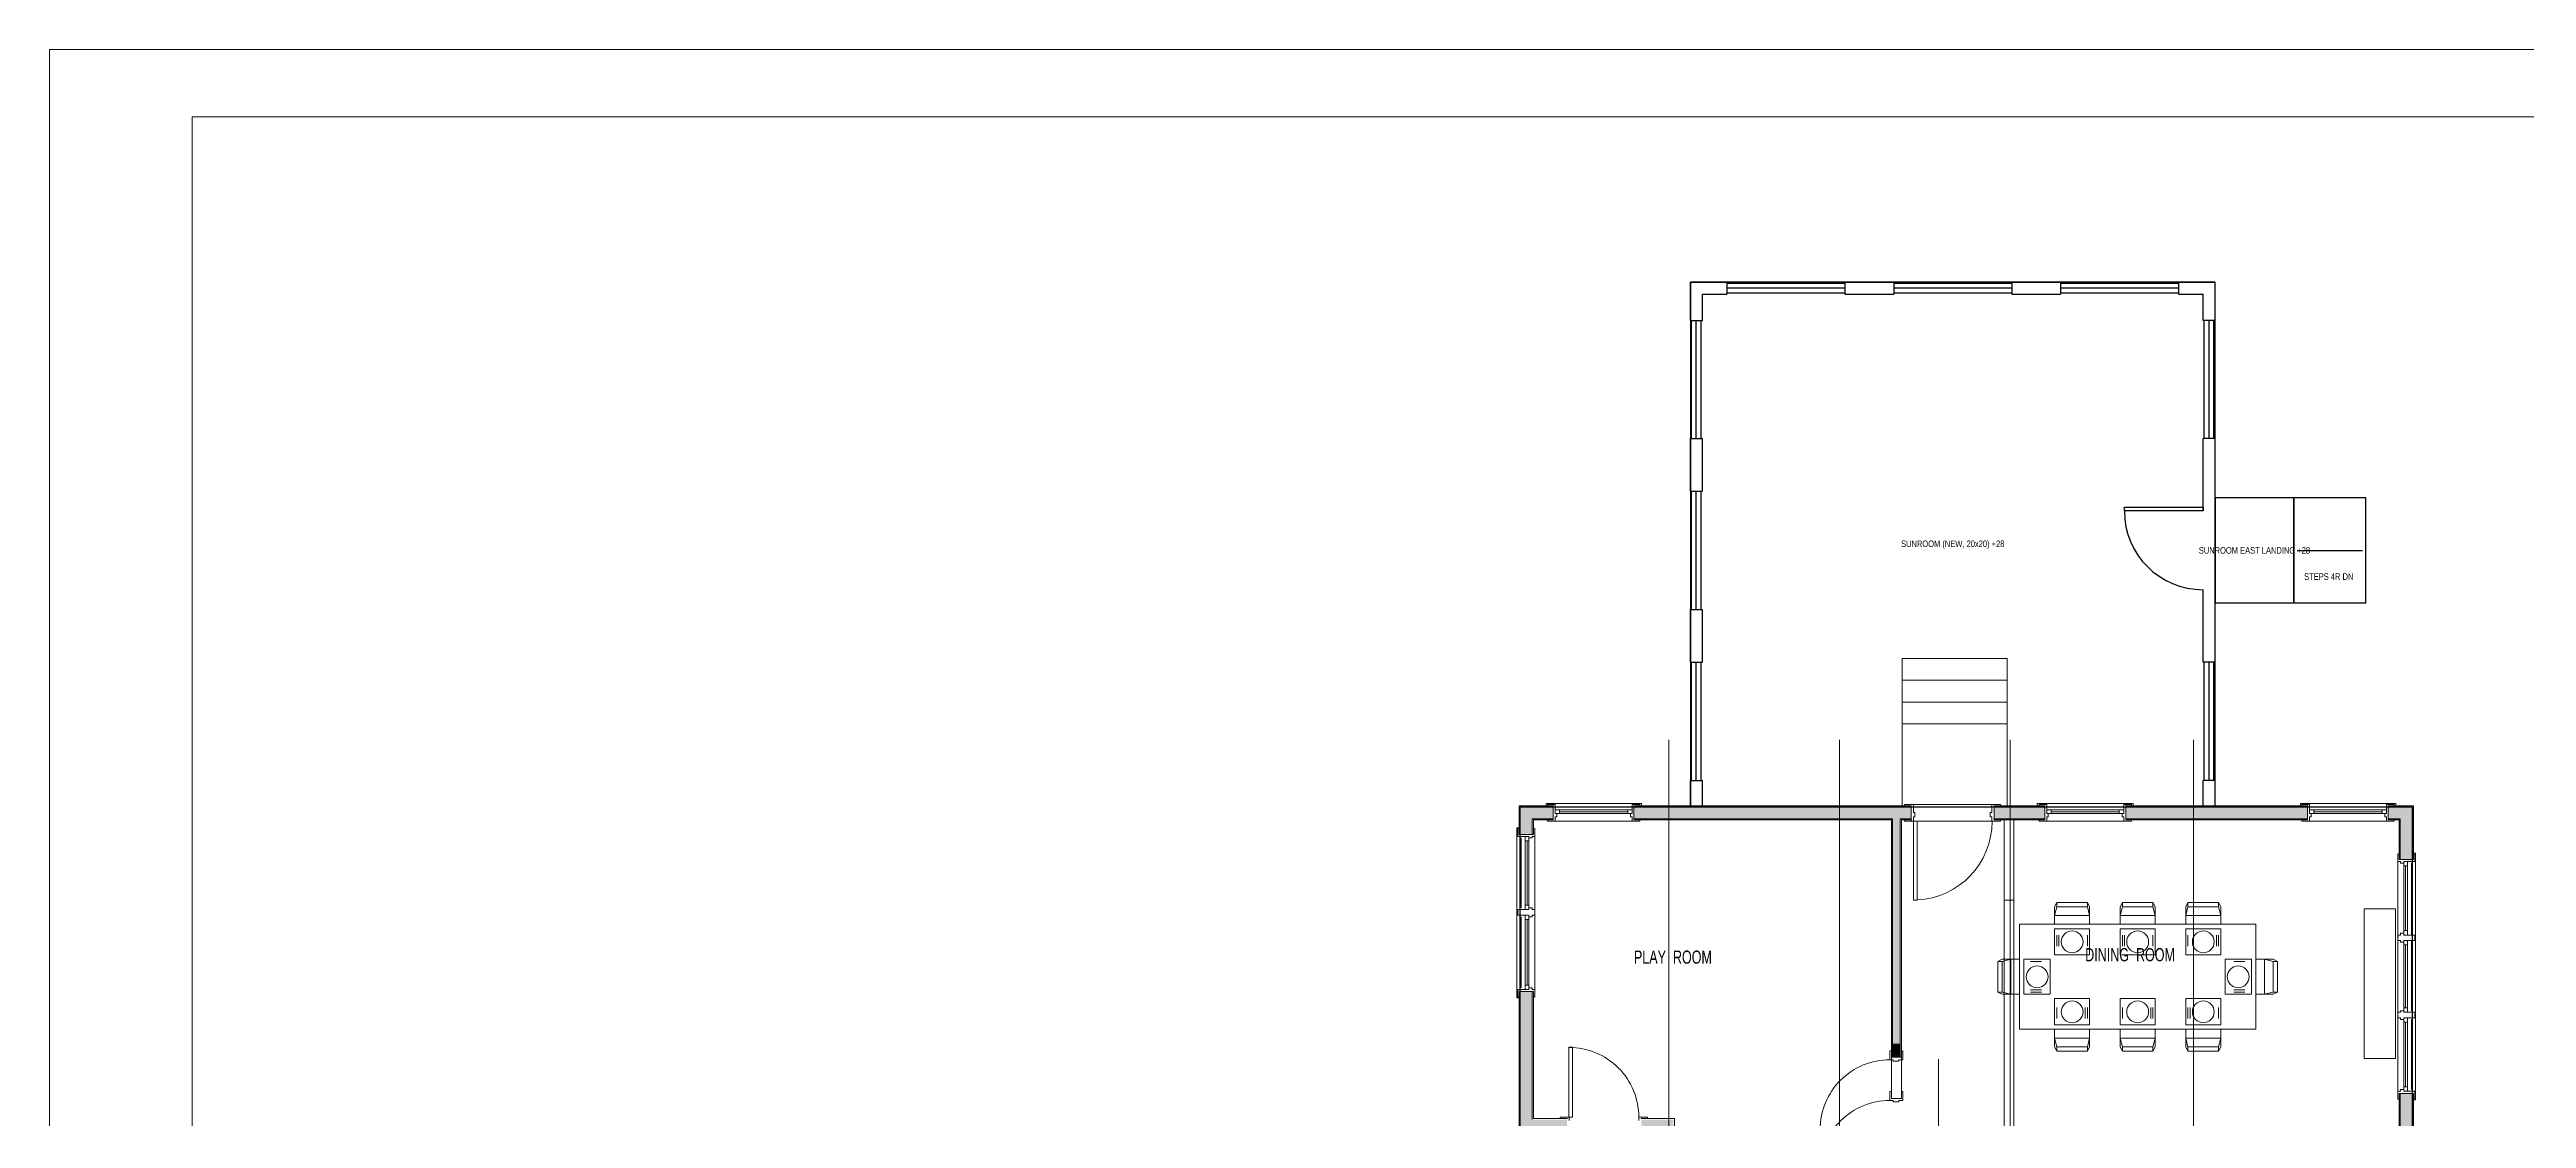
# Model space of a CAD drawing. Extents: x -864 to 864, y -576 to 576.
# Drawn here: x -864 to 269, y 87 to 576 of the extents above; entities that cross this region are included whole.
import ezdxf
from ezdxf.enums import TextEntityAlignment as Align

# ---------------------------------------------------------------- set-up
doc = ezdxf.new("R2010")
doc.units = 0
doc.header["$MEASUREMENT"] = 0
for name, color, linetype in [('1.1COLLINE', 7, 'Continuous'), ('1.1DEMO', 11, 'Continuous'), ('1.1DOORS', 1, 'Continuous'), ('1.1FILL', 7, 'Continuous'), ('1.1FLOOR-LEVELS', 30, 'Continuous'), ('1.1NOTES', 3, 'Continuous'), ('1.1RMNAMES', 5, 'Continuous'), ('1.1WALL', 7, 'Continuous'), ('1.1WINDOWS', 3, 'Continuous'), ('BORDER', 3, 'Continuous')]:
    doc.layers.add(name, color=color, linetype=linetype)
doc.styles.add('DCADTXTSTYLE1', font='ARIAL NARROW')
doc.styles.add('DCADTXTSTYLE60', font='ARIAL NARROW')
doc.styles.add('DCADTXTSTYLE73', font='ARIAL NARROW')

msp = doc.modelspace()

# ---------------------------------------------------------------- hatches: boundary and pattern name
at = {"layer": '1.1FILL', "linetype": 'Continuous', "lineweight": 0, "ltscale": 8}
for points in [[(-191.3, 229.7), (-191.3, 217.1), (-185.8, 217.1), (-185.8, 224.2), (-176.3, 224.2), (-176.3, 229.7)], [(-139.3, 229.7), (-139.3, 224.2), (-21, 224.2), (-21, 121.4), (-17.5, 121.4), (-17.5, 224.2), (-12.5, 224.2), (-12.5, 229.7)], [(25.5, 229.7), (25.5, 224.2), (30.5, 224.2), (30.5, 224.2), (34, 224.2), (34, 224.2), (48.7, 224.2), (48.7, 229.7)], [(168.7, 224.2), (168.7, 229.7), (85.7, 229.7), (85.7, 224.2)], [(216.7, 229.7), (205.7, 229.7), (205.7, 224.2), (211.2, 224.2), (211.2, 205.7), (216.7, 205.7)], [(-185.8, 45.2), (-185.8, 55.7), (-121.2, 55.7), (-21, 55.7), (-17.5, 55.7), (-17.5, 63.1), (-21.1, 63), (-21, 59.2), (-121.2, 59.2), (-121.3, 59.2), (-121.3, 86.7), (-136, 86.7), (-136, 83.2), (-124.8, 83.2), (-124.8, 59.2), (-185.8, 59.2), (-185.8, 83.2), (-170, 83.2), (-170, 86.7), (-185.8, 86.7), (-185.8, 145.2), (-191.3, 145.2), (-191.3, 49.7), (-191.8, 49.7), (-191.8, 44.2), (-191.3, 44.2), (-191.3, -4.8), (-191.7, -4.8), (-191.7, -10.3), (-191.3, -10.3), (-191.3, -24.7), (-185.8, -24.7)], [(-21, 115.3), (-17.5, 115.3), (-17.5, 121.4), (-21, 121.4)], [(259.2, 34.7), (264.7, 34.7), (264.7, 73.7), (216.7, 73.7), (216.7, 98.7), (211.2, 98.7), (211.2, 73.7), (131.1, 73.7), (131.1, 68.2), (194.1, 68.2), (259.2, 68.2)]]:
    msp.add_hatch(color=7, dxfattribs=at).paths.add_polyline_path(points, flags=0)

# ---------------------------------------------------------------- linework, layer by layer
at = {"layer": '1.1COLLINE', "color": 7, "linetype": 'Continuous', "lineweight": 0, "ltscale": 96}
for p, q in [((-123.3, 260.3), (-123.3, 31.8)), ((-45.3, 260.3), (-45.3, 31.8)), ((32.7, 260.3), (32.7, 31.8)), ((116.7, 260.3), (116.7, 31.8))]:
    msp.add_line(p, q, dxfattribs=at)
at = {"layer": '1.1DEMO', "color": 11, "linetype": 'Continuous', "lineweight": 0, "ltscale": 2}
for p, q in [((30, 223.7), (30, 67.7)), ((34.5, 223.7), (34.5, 74.2)), ((-21.5, 115.2), (-17, 115.2)), ((-21.5, 115.2), (-21.5, 96.4)), ((-17, 115.2), (-17, 96.4)), ((-22.2, 95.5), (-22.2, 99.5)), ((-22.2, 99.5), (-21.5, 99.5)), ((-22.2, 95.5), (-20.7, 95.5)), ((-21.5, 96.4), (-17, 96.4)), ((-20.7, 94.8), (-20.7, 95.5)), ((-20.7, 94.8), (-18.2, 94.8)), ((-18.2, 95.5), (-16.3, 95.5)), ((-18.2, 94.8), (-18.2, 95.5)), ((-16.3, 99.5), (-16.9, 99.5)), ((-16.3, 95.5), (-16.3, 99.5))]:
    msp.add_line(p, q, dxfattribs=at)
msp.add_arc((-22.2, 63.6), 31.9, 90, 180.1027, dxfattribs=at)
at = {"layer": '1.1DOORS', "color": 3, "linetype": 'Continuous', "lineweight": 0, "ltscale": 12}
for p, q in [((-16.6, 230.2), (-16.6, 297.6)), ((-16.6, 297.6), (31.4, 297.6)), ((31.4, 297.6), (31.4, 230.2)), ((-16.6, 287.6), (31.4, 287.6)), ((-16.6, 277.6), (31.4, 277.6)), ((-16.6, 267.6), (31.4, 267.6)), ((-15.5, 230.8), (-15.5, 230.2)), ((28.4, 230.8), (28.4, 230.2)), ((-15.5, 223.1), (-15.5, 223.7)), ((28.4, 223.1), (28.4, 223.7)), ((-173, 87.8), (-173, 87.2)), ((-133.1, 87.8), (-133.1, 87.2))]:
    msp.add_line(p, q, dxfattribs=at)
at = {"layer": '1.1DOORS', "color": 3, "linetype": 'Continuous', "lineweight": 0, "ltscale": 24}
for p, q in [((-11.5, 230.8), (-15.5, 230.8)), ((-11.5, 227.1), (-11.5, 230.8)), ((-10.8, 227.1), (-11.5, 227.1)), ((-10.8, 225.1), (-10.8, 227.1)), ((24.4, 227.1), (23.6, 227.1)), ((23.6, 225.1), (23.6, 227.1)), ((28.4, 230.8), (24.4, 230.8)), ((24.4, 227.1), (24.4, 230.8)), ((-11.5, 223.1), (-15.5, 223.1)), ((-11.5, 223.1), (-11.5, 225.1)), ((-10.8, 225.1), (-11.5, 225.1)), ((-11.5, 223.1), (-11.5, 187.1)), ((-11.5, 223.1), (-9.8, 223.1)), ((-9.8, 223.1), (-9.8, 187.1)), ((24.4, 225.1), (23.6, 225.1)), ((24.4, 223.1), (24.4, 225.1)), ((28.4, 223.1), (24.4, 223.1)), ((-11.5, 187.1), (-9.8, 187.1)), ((-169.1, 87.8), (-169.1, 119.8)), ((-169.1, 119.8), (-167.4, 119.8)), ((-167.4, 87.8), (-167.4, 119.8)), ((-173, 87.8), (-169, 87.8)), ((-169.1, 87.8), (-167.4, 87.8)), ((-169, 87.8), (-169, 86.3)), ((-137.1, 87.8), (-133.1, 87.8)), ((-137.1, 87.8), (-137.1, 86.3))]:
    msp.add_line(p, q, dxfattribs=at)
at = {"layer": '1.1DOORS', "color": 11, "linetype": 'Continuous', "lineweight": 0, "ltscale": 24}
for p, q in [((24.4, 230.8), (-11.5, 230.8)), ((-11.5, 223.1), (24.5, 223.1))]:
    msp.add_line(p, q, dxfattribs=at)
at = {"layer": '1.1DOORS', "color": 3, "linetype": 'Continuous', "lineweight": 0, "ltscale": 2}
for p, q in [((-22.2, 114.1), (-22.2, 118.1)), ((-22.2, 118.1), (-21.5, 118.1)), ((-22.2, 114.1), (-20.7, 114.1)), ((-20.7, 113.4), (-20.7, 114.1)), ((-20.7, 113.4), (-18.2, 113.4)), ((-18.2, 114.1), (-16.3, 114.1)), ((-18.2, 113.4), (-18.2, 114.1)), ((-16.3, 118.1), (-16.9, 118.1)), ((-16.3, 114.1), (-16.3, 118.1))]:
    msp.add_line(p, q, dxfattribs=at)
at = {"layer": '1.1DOORS'}
msp.add_lwpolyline([(121, 365), (85, 365), (85, 366.7), (121, 366.7)], close=True, dxfattribs=at)
msp.add_arc((121, 365), 36, 180, 270, dxfattribs=at)
at = {"layer": '1.1DOORS', "color": 1, "linetype": 'Continuous', "lineweight": 0, "ltscale": 24}
msp.add_arc((-11.5, 223.1), 36, 272.7832, 360, dxfattribs=at)
at = {"layer": '1.1DOORS', "color": 1, "linetype": 'Continuous', "lineweight": 0}
msp.add_arc((-169, 87.8), 31.9, 0, 90.1028, dxfattribs=at)
at = {"layer": '1.1DOORS', "color": 1, "linetype": 'Continuous', "lineweight": 0, "ltscale": 2}
msp.add_arc((-22.2, 82.2), 31.9, 90, 180.1027, dxfattribs=at)
at = {"layer": '1.1DOORS', "color": 51, "linetype": 'Continuous', "lineweight": 0, "ltscale": 12}
for p in [(-12.5, 223.7), (-170, 87.2)]:
    msp.add_point(p, dxfattribs=at)
at = {"layer": '1.1FLOOR-LEVELS', "elevation": 28}
for points in [[(-113.5, 229.7), (126.5, 229.7), (126.5, 469.7), (-113.5, 469.7)], [(126.5, 323), (162.5, 323), (162.5, 371), (126.5, 371)], [(162.5, 323), (195.5, 323), (195.5, 371), (162.5, 371)], [(-191.3, 229.7), (216.7, 229.7), (216.7, 73.7), (264.7, 73.7), (264.7, -82.3), (408.7, -82.3), (408.7, -286.3), (-191.3, -286.3), (-191.3, -262.3), (-185.8, -262.3), (-185.8, -94.6), (-288.8, -94.6), (-288.8, -10.3), (-185.8, -10.3), (-185.8, 49.7), (-191.3, 49.7)]]:
    msp.add_lwpolyline(points, close=True, dxfattribs=at)
at = {"layer": '1.1FLOOR-LEVELS'}
msp.add_lwpolyline([(164, 347), (194, 347)], dxfattribs=at)
at = {"layer": '1.1NOTES', "color": 11, "linetype": 'Continuous', "lineweight": 0, "ltscale": 12}
for p, q in [((54.1, 186), (53.1, 184)), ((53.1, 180), (53.1, 184)), ((53.1, 180), (54.1, 184)), ((68.1, 186), (54.1, 186)), ((54.1, 186), (54.1, 184)), ((54.1, 184), (68.1, 184)), ((68.1, 184), (68.1, 186)), ((68.1, 186), (69.1, 184)), ((68.1, 184), (69.1, 180)), ((69.1, 184), (69.1, 180)), ((84.1, 186), (83.1, 184)), ((83.1, 180), (83.1, 184)), ((83.1, 180), (84.1, 184)), ((98.1, 186), (84.1, 186)), ((84.1, 186), (84.1, 184)), ((84.1, 184), (98.1, 184)), ((98.1, 184), (98.1, 186)), ((98.1, 186), (99.1, 184)), ((98.1, 184), (99.1, 180)), ((99.1, 184), (99.1, 180)), ((114.1, 186), (113.1, 184)), ((113.1, 180), (113.1, 184)), ((113.1, 180), (114.1, 184)), ((128.1, 186), (114.1, 186)), ((114.1, 186), (114.1, 184)), ((114.1, 184), (128.1, 184)), ((128.1, 184), (128.1, 186)), ((128.1, 186), (129.1, 184)), ((128.1, 184), (129.1, 180)), ((129.1, 184), (129.1, 180)), ((145.1, 176), (37.1, 176)), ((37.1, 176), (37.1, 128)), ((69.1, 180), (53.1, 180)), ((53.1, 180), (53.1, 176)), ((53.1, 174), (53.1, 162)), ((69.1, 174), (53.1, 174)), ((54.1, 171), (54.1, 166)), ((55.1, 171), (55.1, 166)), ((68.1, 171), (68.1, 166)), ((69.1, 176), (69.1, 180)), ((69.1, 162), (69.1, 174)), ((99.1, 180), (83.1, 180)), ((83.1, 180), (83.1, 176)), ((83.1, 174), (83.1, 162)), ((99.1, 174), (83.1, 174)), ((84.1, 171), (84.1, 166)), ((85.1, 171), (85.1, 166)), ((98.1, 171), (98.1, 166)), ((99.1, 176), (99.1, 180)), ((99.1, 162), (99.1, 174)), ((129.1, 180), (113.1, 180)), ((113.1, 180), (113.1, 176)), ((113.1, 162), (113.1, 174)), ((113.1, 174), (129.1, 174)), ((114.1, 171), (114.1, 166)), ((127.1, 171), (127.1, 166)), ((128.1, 171), (128.1, 166)), ((129.1, 176), (129.1, 180)), ((129.1, 174), (129.1, 162)), ((145.1, 128), (145.1, 176)), ((27.1, 159), (29.1, 160)), ((29.1, 159), (27.1, 159)), ((27.1, 159), (27.1, 145)), ((29.1, 160), (33.1, 160)), ((29.1, 159), (33.1, 160)), ((29.1, 145), (29.1, 159)), ((37.1, 160), (33.1, 160)), ((33.1, 160), (33.1, 144)), ((51.1, 160), (39.1, 160)), ((39.1, 160), (39.1, 144)), ((42.1, 159), (47.1, 159)), ((51.1, 144), (51.1, 160)), ((53.1, 162), (69.1, 162)), ((83.1, 162), (99.1, 162)), ((129.1, 162), (113.1, 162)), ((131.1, 144), (131.1, 160)), ((131.1, 160), (143.1, 160)), ((140.1, 159), (135.1, 159)), ((143.1, 160), (143.1, 144)), ((149.1, 160), (145.1, 160)), ((149.1, 144), (149.1, 160)), ((149.1, 160), (153.1, 160)), ((149.1, 160), (153.1, 159)), ((155.1, 159), (153.1, 160)), ((155.1, 159), (153.1, 159)), ((153.1, 159), (153.1, 145)), ((155.1, 145), (155.1, 159)), ((27.1, 145), (29.1, 145)), ((27.1, 145), (29.1, 144)), ((33.1, 144), (29.1, 145)), ((33.1, 144), (29.1, 144)), ((33.1, 144), (37.1, 144)), ((39.1, 144), (51.1, 144)), ((42.1, 146), (47.1, 146)), ((42.1, 145), (47.1, 145)), ((69.1, 142), (53.1, 142)), ((53.1, 142), (53.1, 130)), ((54.1, 133), (54.1, 138)), ((67.1, 133), (67.1, 138)), ((68.1, 133), (68.1, 138)), ((69.1, 130), (69.1, 142)), ((99.1, 142), (83.1, 142)), ((83.1, 142), (83.1, 130)), ((84.1, 133), (84.1, 138)), ((97.1, 133), (97.1, 138)), ((98.1, 133), (98.1, 138)), ((99.1, 130), (99.1, 142)), ((113.1, 130), (113.1, 142)), ((113.1, 142), (129.1, 142)), ((114.1, 133), (114.1, 138)), ((115.1, 133), (115.1, 138)), ((128.1, 133), (128.1, 138)), ((129.1, 142), (129.1, 130)), ((143.1, 144), (131.1, 144)), ((140.1, 146), (135.1, 146)), ((140.1, 145), (135.1, 145)), ((145.1, 144), (149.1, 144)), ((153.1, 145), (149.1, 144)), ((153.1, 144), (149.1, 144)), ((153.1, 145), (155.1, 145)), ((155.1, 145), (153.1, 144)), ((37.1, 128), (145.1, 128)), ((53.1, 130), (69.1, 130)), ((53.1, 128), (53.1, 124)), ((69.1, 124), (69.1, 128)), ((83.1, 130), (99.1, 130)), ((83.1, 128), (83.1, 124)), ((99.1, 124), (99.1, 128)), ((129.1, 130), (113.1, 130)), ((113.1, 128), (113.1, 124)), ((129.1, 124), (129.1, 128)), ((53.1, 124), (69.1, 124)), ((53.1, 120), (53.1, 124)), ((54.1, 120), (53.1, 124)), ((54.1, 118), (53.1, 120)), ((54.1, 120), (54.1, 118)), ((68.1, 120), (54.1, 120)), ((54.1, 118), (68.1, 118)), ((69.1, 124), (68.1, 120)), ((68.1, 118), (68.1, 120)), ((68.1, 118), (69.1, 120)), ((69.1, 124), (69.1, 120)), ((83.1, 124), (99.1, 124)), ((83.1, 120), (83.1, 124)), ((84.1, 120), (83.1, 124)), ((84.1, 118), (83.1, 120)), ((84.1, 120), (84.1, 118)), ((98.1, 120), (84.1, 120)), ((84.1, 118), (98.1, 118)), ((99.1, 124), (98.1, 120)), ((98.1, 118), (98.1, 120)), ((98.1, 118), (99.1, 120)), ((99.1, 124), (99.1, 120)), ((113.1, 124), (129.1, 124)), ((113.1, 120), (113.1, 124)), ((114.1, 120), (113.1, 124)), ((114.1, 118), (113.1, 120)), ((114.1, 120), (114.1, 118)), ((128.1, 120), (114.1, 120)), ((114.1, 118), (128.1, 118)), ((129.1, 124), (128.1, 120)), ((128.1, 118), (128.1, 120)), ((128.1, 118), (129.1, 120)), ((129.1, 124), (129.1, 120))]:
    msp.add_line(p, q, dxfattribs=at)
msp.add_lwpolyline([(194.7, 114.6), (194.7, 183.1), (209, 183.1), (209, 114.6)], close=True, dxfattribs=at)
for centre in [(61.1, 168), (91.1, 168), (121.1, 168), (45.1, 152), (137.1, 152), (61.1, 136), (91.1, 136), (121.1, 136)]:
    msp.add_circle(centre, 5, dxfattribs=at)
at = {"layer": '1.1WALL', "color": 132, "linetype": 'Continuous', "lineweight": 0, "ltscale": 12}
for p, q in [((-191.8, 230.2), (-176.3, 230.2)), ((-191.8, 217.1), (-191.8, 230.2)), ((-191.8, 217.1), (-191.8, 230.2)), ((-139.3, 230.2), (-12.5, 230.2)), ((25.5, 230.2), (48.7, 230.2)), ((85.7, 230.2), (168.7, 230.2)), ((205.7, 230.2), (217.2, 230.2)), ((217.2, 230.2), (217.2, 205.7)), ((-191.8, 50.2), (-191.8, 145.2)), ((217.2, 98.7), (217.2, 74.2))]:
    msp.add_line(p, q, dxfattribs=at)
at = {"layer": '1.1WALL', "color": 7, "linetype": 'Continuous', "lineweight": 0, "ltscale": 12}
for p, q in [((-191.3, 229.7), (-176.3, 229.7)), ((-191.3, 217.1), (-191.3, 229.7)), ((-191.3, 217.1), (-191.3, 229.7)), ((-139.3, 229.7), (-12.5, 229.7)), ((25.5, 229.7), (48.7, 229.7)), ((85.7, 229.7), (168.7, 229.7)), ((205.7, 229.7), (216.7, 229.7)), ((216.7, 229.7), (216.7, 205.7)), ((-185.8, 224.2), (-176.3, 224.2)), ((-185.8, 217.1), (-185.8, 224.2)), ((-139.3, 224.2), (-21, 224.2)), ((-21, 224.2), (-21, 115.3)), ((-17.5, 224.2), (-12.5, 224.2)), ((-17.5, 224.2), (-17.5, 115.3)), ((25.5, 224.2), (48.7, 224.2)), ((85.7, 224.2), (168.7, 224.2)), ((205.7, 224.2), (211.2, 224.2)), ((211.2, 224.2), (211.2, 205.7)), ((-191.3, 49.7), (-191.3, 145.2)), ((-185.8, 86.7), (-185.8, 145.2)), ((211.2, 98.7), (211.2, 73.7)), ((216.7, 98.7), (216.7, 73.7))]:
    msp.add_line(p, q, dxfattribs=at)
at = {"layer": '1.1WALL', "color": 1, "linetype": 'Continuous', "lineweight": 0, "ltscale": 12}
for p, q in [((-176.3, 230.2), (-176.3, 223.7)), ((-139.3, 230.2), (-139.3, 223.7)), ((-12.5, 230.2), (-12.5, 223.7)), ((25.5, 230.2), (25.5, 223.7)), ((48.7, 230.2), (48.7, 223.7)), ((85.7, 230.2), (85.7, 223.7)), ((168.7, 230.2), (168.7, 223.7)), ((205.7, 230.2), (205.7, 223.7)), ((-191.8, 217.1), (-185.3, 217.1)), ((217.2, 205.7), (210.7, 205.7)), ((-191.8, 145.2), (-185.3, 145.2)), ((-21.5, 115.3), (-17, 115.3)), ((-21.5, 115.2), (-17, 115.2)), ((217.2, 98.7), (210.7, 98.7)), ((217.2, 98.7), (210.7, 98.7))]:
    msp.add_line(p, q, dxfattribs=at)
at = {"layer": '1.1WALL', "color": 5, "linetype": 'Continuous', "lineweight": 0, "ltscale": 12}
for p, q in [((-185.3, 223.7), (-176.3, 223.7)), ((-185.3, 217.1), (-185.3, 223.7)), ((-139.3, 223.7), (-21.5, 223.7)), ((-21.5, 223.7), (-21.5, 115.3)), ((-17, 223.7), (-12.5, 223.7)), ((-17, 223.7), (-17, 115.3)), ((25.5, 223.7), (48.7, 223.7)), ((85.7, 223.7), (168.7, 223.7)), ((205.7, 223.7), (210.7, 223.7)), ((210.7, 223.7), (210.7, 205.7)), ((-185.3, 87.2), (-185.3, 145.2)), ((210.7, 98.7), (210.7, 74.2)), ((-170, 87.2), (-185.3, 87.2)), ((-120.8, 87.2), (-136, 87.2)), ((-120.8, 59.7), (-120.8, 87.2))]:
    msp.add_line(p, q, dxfattribs=at)
at = {"layer": '1.1WALL', "color": 11, "linetype": 'Continuous', "lineweight": 0, "ltscale": 2}
for p, q in [((30, 187), (34.5, 187)), ((-21.5, 115.3), (-21.5, 115.2)), ((-21.5, 115.2), (-21.5, 115.2)), ((-17, 115.3), (-17, 115.2)), ((-17, 115.2), (-17, 115.2))]:
    msp.add_line(p, q, dxfattribs=at)
at = {"layer": '1.1WALL'}
for points in [[(-113.5, 452.1), (-113.5, 469.7)], [(-113.5, 469.7), (-96.8, 469.7)], [(-42.8, 469.7), (-20.5, 469.7)], [(33.5, 469.7), (55.8, 469.7)], [(109.8, 469.7), (126.5, 469.7)], [(126.5, 452.1), (126.5, 469.7)], [(-108, 452.1), (-108, 464.2)], [(-108, 464.2), (-96.8, 464.2)], [(-42.8, 464.2), (-20.5, 464.2)], [(33.5, 464.2), (55.8, 464.2)], [(109.8, 464.2), (121, 464.2)], [(121, 452.1), (121, 464.2)], [(-113.5, 374), (-113.5, 398.1)], [(-108, 374), (-108, 398.1)], [(121, 365), (121, 398.1)], [(126.5, 365), (126.5, 398.1)], [(121, 295.8), (121, 329)], [(126.5, 295.8), (126.5, 329)], [(-113.5, 295.8), (-113.5, 320)], [(-108, 295.8), (-108, 320)], [(-113.5, 229.7), (-113.5, 241.8)], [(-108, 229.7), (-108, 241.8)], [(121, 229.7), (121, 241.8)], [(126.5, 229.7), (126.5, 241.8)]]:
    msp.add_lwpolyline(points, dxfattribs=at)
at = {"layer": '1.1WINDOWS', "color": 7, "linetype": 'Continuous', "lineweight": 0, "ltscale": 12}
for p, q in [((-135.9, 231.2), (-179.5, 231.2)), ((45.2, 231.2), (89, 231.2)), ((209.2, 231.2), (165.5, 231.2)), ((-192.8, 220.1), (-192.8, 142.4)), ((-184.7, 182.7), (-184.7, 216.2)), ((-140.1, 223.1), (-175.3, 223.1)), ((49.5, 223.1), (84.7, 223.1)), ((204.9, 223.1), (169.7, 223.1)), ((210.1, 135.8), (210.1, 204.7)), ((218.2, 95.8), (218.2, 208.6)), ((-184.7, 180.2), (-184.7, 146.2)), ((210.1, 133.2), (210.1, 99.7))]:
    msp.add_line(p, q, dxfattribs=at)
at = {"layer": '1.1WINDOWS', "color": 7, "linetype": 'Continuous', "lineweight": 0, "ltscale": 24}
for p, q in [((-179.5, 231.2), (-179.5, 230.2)), ((-135.9, 231.2), (-135.9, 230.2)), ((45.2, 231.2), (45.2, 230.2)), ((89, 231.2), (89, 230.2)), ((165.5, 231.2), (165.5, 230.2)), ((209.2, 231.2), (209.2, 230.2)), ((-192.8, 220.1), (-191.8, 220.1)), ((218.2, 208.6), (217.2, 208.6)), ((-192.8, 142.4), (-191.8, 142.4)), ((218.2, 95.8), (217.2, 95.8))]:
    msp.add_line(p, q, dxfattribs=at)
at = {"layer": '1.1WINDOWS', "color": 3, "linetype": 'Continuous', "lineweight": 0, "ltscale": 24}
for p, q in [((-175.3, 230.8), (-178.8, 230.8)), ((-178.8, 230.8), (-178.8, 230.2)), ((-175.3, 226.6), (-175.3, 230.8)), ((-174.5, 226.6), (-175.3, 226.6)), ((-174.5, 225.1), (-174.5, 226.6)), ((-140.9, 226.6), (-140.1, 226.6)), ((-140.9, 225.1), (-140.9, 226.6)), ((-140.1, 230.8), (-136.6, 230.8)), ((-140.1, 226.6), (-140.1, 230.8)), ((-136.6, 230.8), (-136.6, 230.2)), ((49.5, 230.8), (46, 230.8)), ((46, 230.8), (46, 230.2)), ((49.5, 226.6), (49.5, 230.8)), ((50.2, 226.6), (49.5, 226.6)), ((50.2, 225.1), (50.2, 226.6)), ((84, 226.6), (84.7, 226.6)), ((84, 225.1), (84, 226.6)), ((84.7, 230.8), (88.2, 230.8)), ((84.7, 226.6), (84.7, 230.8)), ((88.2, 230.8), (88.2, 230.2)), ((169.7, 230.8), (166.2, 230.8)), ((166.2, 230.8), (166.2, 230.2)), ((169.7, 226.6), (169.7, 230.8)), ((170.5, 226.6), (169.7, 226.6)), ((170.5, 225.1), (170.5, 226.6)), ((204.2, 226.6), (204.9, 226.6)), ((204.2, 225.1), (204.2, 226.6)), ((204.9, 230.8), (208.4, 230.8)), ((204.9, 226.6), (204.9, 230.8)), ((208.4, 230.8), (208.4, 230.2)), ((-192.4, 216.2), (-192.4, 219.8)), ((-192.4, 219.8), (-191.8, 219.8)), ((-187.4, 216.2), (-192.4, 216.2)), ((-187.4, 215.5), (-187.4, 216.2)), ((-185.9, 215.5), (-187.4, 215.5)), ((-184.7, 216.2), (-185.9, 216.2)), ((-185.9, 215.5), (-185.9, 216.2)), ((-184.7, 219.8), (-185.3, 219.8)), ((-184.7, 216.2), (-184.7, 219.8)), ((-178.8, 223.1), (-178.8, 223.7)), ((-175.3, 223.1), (-178.8, 223.1)), ((-175.3, 223.1), (-175.3, 225.1)), ((-174.5, 225.1), (-175.3, 225.1)), ((-140.9, 225.1), (-140.1, 225.1)), ((-140.1, 223.1), (-140.1, 225.1)), ((-140.1, 223.1), (-136.6, 223.1)), ((-136.6, 223.1), (-136.6, 223.7)), ((46, 223.1), (46, 223.7)), ((49.5, 223.1), (46, 223.1)), ((49.5, 223.1), (49.5, 225.1)), ((50.2, 225.1), (49.5, 225.1)), ((84, 225.1), (84.7, 225.1)), ((84.7, 223.1), (84.7, 225.1)), ((84.7, 223.1), (88.2, 223.1)), ((88.2, 223.1), (88.2, 223.7)), ((166.2, 223.1), (166.2, 223.7)), ((169.7, 223.1), (166.2, 223.1)), ((169.7, 223.1), (169.7, 225.1)), ((170.5, 225.1), (169.7, 225.1)), ((204.2, 225.1), (204.9, 225.1)), ((204.9, 223.1), (204.9, 225.1)), ((204.9, 223.1), (208.4, 223.1)), ((208.4, 223.1), (208.4, 223.7)), ((210.1, 204.7), (210.1, 208.2)), ((210.1, 208.2), (210.7, 208.2)), ((210.1, 204.7), (211.3, 204.7)), ((211.3, 204), (211.3, 204.7)), ((211.3, 204), (212.8, 204)), ((212.8, 204.7), (217.8, 204.7)), ((212.8, 204), (212.8, 204.7)), ((217.8, 208.2), (217.2, 208.2)), ((217.8, 204.7), (217.8, 208.2)), ((-187.4, 182.7), (-192.4, 182.7)), ((-192.4, 180.2), (-192.4, 182.7)), ((-187.4, 183.5), (-187.4, 182.7)), ((-185.9, 183.5), (-187.4, 183.5)), ((-185.9, 183.5), (-185.9, 182.7)), ((-184.7, 182.7), (-185.9, 182.7)), ((-184.7, 182.7), (-184.7, 181)), ((-187.4, 180.2), (-192.4, 180.2)), ((-187.4, 179.4), (-187.4, 180.2)), ((-185.9, 179.4), (-187.4, 179.4)), ((-184.7, 180.2), (-185.9, 180.2)), ((-185.9, 179.4), (-185.9, 180.2)), ((-184.7, 180.2), (-184.7, 180.9)), ((210.1, 171.1), (210.1, 169.4)), ((210.1, 171.1), (211.3, 171.1)), ((211.3, 171.9), (211.3, 171.1)), ((211.3, 171.9), (212.8, 171.9)), ((212.8, 171.9), (212.8, 171.1)), ((212.8, 171.1), (217.8, 171.1)), ((217.8, 168.6), (217.8, 171.1)), ((210.1, 168.6), (210.1, 169.3)), ((210.1, 168.6), (211.3, 168.6)), ((211.3, 167.8), (211.3, 168.6)), ((211.3, 167.8), (212.8, 167.8)), ((212.8, 167.8), (212.8, 168.6)), ((212.8, 168.6), (217.8, 168.6)), ((-192.4, 146.2), (-192.4, 142.7)), ((-187.4, 146.2), (-192.4, 146.2)), ((-192.4, 142.7), (-191.8, 142.7)), ((-187.4, 147), (-187.4, 146.2)), ((-185.9, 147), (-187.4, 147)), ((-185.9, 147), (-185.9, 146.2)), ((-184.7, 146.2), (-185.9, 146.2)), ((-184.7, 142.7), (-185.3, 142.7)), ((-184.7, 146.2), (-184.7, 142.7)), ((211.3, 136.5), (211.3, 135.8)), ((211.3, 136.5), (212.8, 136.5)), ((212.8, 136.5), (212.8, 135.8)), ((210.1, 135.8), (210.1, 135)), ((210.1, 135.8), (211.3, 135.8)), ((210.1, 133.2), (210.1, 135)), ((210.1, 133.2), (211.3, 133.2)), ((211.3, 132.5), (211.3, 133.2)), ((211.3, 132.5), (212.8, 132.5)), ((212.8, 135.8), (217.8, 135.8)), ((212.8, 132.5), (212.8, 133.2)), ((212.8, 133.2), (217.8, 133.2)), ((217.8, 135.8), (217.8, 133.2)), ((210.1, 99.7), (211.3, 99.7)), ((210.1, 99.7), (210.1, 96.1)), ((210.1, 96.1), (210.7, 96.1)), ((211.3, 100.4), (211.3, 99.7)), ((211.3, 100.4), (212.8, 100.4)), ((212.8, 100.4), (212.8, 99.7)), ((212.8, 99.7), (217.8, 99.7)), ((217.8, 96.1), (217.2, 96.1)), ((217.8, 99.7), (217.8, 96.1))]:
    msp.add_line(p, q, dxfattribs=at)
at = {"layer": '1.1WINDOWS', "color": 3, "linetype": 'Continuous', "lineweight": 0, "ltscale": 12}
for p, q in [((-175.3, 228.3), (-173.3, 228.3)), ((-175.3, 226.6), (-173.3, 226.6)), ((-173.3, 226.6), (-173.3, 228.3)), ((-142.1, 227.5), (-173.3, 227.5)), ((-142.1, 226.6), (-142.1, 228.3)), ((-142.1, 228.3), (-140.1, 228.3)), ((-142.1, 226.6), (-140.1, 226.6)), ((51.5, 228.3), (49.5, 228.3)), ((51.5, 226.6), (49.5, 226.6)), ((51.5, 226.6), (51.5, 228.3)), ((51.5, 227.5), (82.7, 227.5)), ((82.7, 226.6), (82.7, 228.3)), ((84.7, 228.3), (82.7, 228.3)), ((84.7, 226.6), (82.7, 226.6)), ((169.7, 228.3), (171.7, 228.3)), ((169.7, 226.6), (171.7, 226.6)), ((171.7, 226.6), (171.7, 228.3)), ((202.9, 227.5), (171.7, 227.5)), ((202.9, 226.6), (202.9, 228.3)), ((202.9, 228.3), (204.9, 228.3)), ((202.9, 226.6), (204.9, 226.6)), ((-189.1, 216.2), (-189.1, 214.2)), ((-187.4, 216.2), (-187.4, 214.2)), ((-187.4, 214.2), (-189.1, 214.2)), ((-188.2, 184.7), (-188.2, 214.2)), ((212.8, 204.7), (212.8, 202.7)), ((214.5, 204.7), (214.5, 202.7)), ((212.8, 202.7), (214.5, 202.7)), ((213.6, 173.1), (213.6, 202.7)), ((-187.4, 184.7), (-189.1, 184.7)), ((-189.1, 184.7), (-189.1, 182.7)), ((-187.4, 184.7), (-187.4, 182.7)), ((-189.1, 178.2), (-189.1, 180.2)), ((-187.4, 178.2), (-189.1, 178.2)), ((-188.2, 178.2), (-188.2, 148.2)), ((-187.4, 178.2), (-187.4, 180.2)), ((212.8, 173.1), (214.5, 173.1)), ((212.8, 173.1), (212.8, 171.1)), ((214.5, 173.1), (214.5, 171.1)), ((212.8, 166.6), (212.8, 168.6)), ((212.8, 166.6), (214.5, 166.6)), ((213.6, 137.8), (213.6, 166.6)), ((214.5, 166.6), (214.5, 168.6)), ((-187.4, 148.2), (-189.1, 148.2)), ((-189.1, 146.2), (-189.1, 148.2)), ((-187.4, 146.2), (-187.4, 148.2)), ((212.8, 137.8), (214.5, 137.8)), ((212.8, 137.8), (212.8, 135.8)), ((214.5, 137.8), (214.5, 135.8)), ((212.8, 131.2), (212.8, 133.2)), ((212.8, 131.2), (214.5, 131.2)), ((213.6, 131.2), (213.6, 101.7)), ((214.5, 131.2), (214.5, 133.2)), ((212.8, 101.7), (214.5, 101.7)), ((212.8, 99.7), (212.8, 101.7)), ((214.5, 99.7), (214.5, 101.7))]:
    msp.add_line(p, q, dxfattribs=at)
at = {"layer": '1.1WINDOWS', "color": 11, "linetype": 'Continuous', "lineweight": 0, "ltscale": 24}
for p, q in [((-142.1, 228.3), (-173.3, 228.3)), ((-142.1, 226.6), (-173.3, 226.6)), ((51.5, 228.3), (82.7, 228.3)), ((51.5, 226.6), (82.7, 226.6)), ((202.9, 228.3), (171.7, 228.3)), ((202.9, 226.6), (171.7, 226.6)), ((-189.1, 184.7), (-189.1, 214.2)), ((-187.4, 184.7), (-187.4, 214.2)), ((212.8, 173.1), (212.8, 202.7)), ((214.5, 173.1), (214.5, 202.7)), ((-189.1, 178.2), (-189.1, 148.2)), ((-187.4, 178.2), (-187.4, 148.2)), ((212.8, 137.8), (212.8, 166.6)), ((214.5, 137.8), (214.5, 166.6)), ((212.8, 131.2), (212.8, 101.7)), ((214.5, 131.2), (214.5, 101.7))]:
    msp.add_line(p, q, dxfattribs=at)
at = {"layer": '1.1WINDOWS', "color": 11, "linetype": 'Continuous', "lineweight": 0, "ltscale": 3}
for p, q in [((-190.9, 183.5), (-190.9, 215.5)), ((216.3, 171.1), (216.3, 204)), ((-190.9, 179.4), (-190.9, 147)), ((216.3, 136.5), (216.3, 168.6)), ((216.3, 132.5), (216.3, 100.4))]:
    msp.add_line(p, q, dxfattribs=at)
at = {"layer": '1.1WINDOWS'}
for points in [[(-96.8, 469.7), (-96.8, 464.2)], [(-96.8, 469.2), (-42.8, 469.2)], [(-96.8, 467), (-42.8, 467)], [(-96.8, 464.7), (-42.8, 464.7)], [(-42.8, 469.7), (-42.8, 464.2)], [(-20.5, 469.7), (-20.5, 464.2)], [(-20.5, 469.2), (33.5, 469.2)], [(-20.5, 467), (33.5, 467)], [(-20.5, 464.7), (33.5, 464.7)], [(33.5, 469.7), (33.5, 464.2)], [(55.8, 469.7), (55.8, 464.2)], [(55.8, 469.2), (109.8, 469.2)], [(55.8, 467), (109.8, 467)], [(55.8, 464.7), (109.8, 464.7)], [(109.8, 469.7), (109.8, 464.2)], [(-113.5, 452.1), (-108, 452.1)], [(-113, 398.1), (-113, 452.1)], [(-110.8, 398.1), (-110.8, 452.1)], [(-108.5, 398.1), (-108.5, 452.1)], [(126.5, 452.1), (121, 452.1)], [(121.5, 398.1), (121.5, 452.1)], [(123.8, 398.1), (123.8, 452.1)], [(126, 398.1), (126, 452.1)], [(-113.5, 398.1), (-108, 398.1)], [(126.5, 398.1), (121, 398.1)], [(-113.5, 374), (-108, 374)], [(-113, 320), (-113, 374)], [(-110.8, 320), (-110.8, 374)], [(-108.5, 320), (-108.5, 374)], [(-113.5, 320), (-108, 320)], [(-113.5, 295.8), (-108, 295.8)], [(-113, 241.8), (-113, 295.8)], [(-110.8, 241.8), (-110.8, 295.8)], [(-108.5, 241.8), (-108.5, 295.8)], [(126.5, 295.8), (121, 295.8)], [(121.5, 241.8), (121.5, 295.8)], [(123.8, 241.8), (123.8, 295.8)], [(126, 241.8), (126, 295.8)], [(-113.5, 241.8), (-108, 241.8)], [(126.5, 241.8), (121, 241.8)]]:
    msp.add_lwpolyline(points, dxfattribs=at)
at = {"layer": '1.1WINDOWS', "color": 51, "linetype": 'Continuous', "lineweight": 0}
for p in [(-176.3, 230.2), (85.7, 230.2), (168.7, 230.2), (217.2, 205.7), (-191.8, 145.2)]:
    msp.add_point(p, dxfattribs=at)
at = {"layer": '1.1WINDOWS', "color": 3, "linetype": 'Continuous', "lineweight": 0, "ltscale": 12}
for p in [(210.1, 170.3), (210.1, 170.2), (210.1, 134.1)]:
    msp.add_point(p, dxfattribs=at)
at = {"layer": 'BORDER', "color": 51, "linetype": 'Continuous', "lineweight": 0, "ltscale": 115.199997}
for p, q in [((-864, 576), (-864, -576)), ((864, 576), (-864, 576)), ((0, -9.4), (0, 114.3))]:
    msp.add_line(p, q, dxfattribs=at)
at = {"layer": 'BORDER', "color": 51, "linetype": 'Continuous', "lineweight": 0}
for p, q in [((-798.8, -534.8), (-798.8, 545.2)), ((-798.8, 545.2), (-798.8, -534.8)), ((-798.8, 545.2), (833.2, 545.2))]:
    msp.add_line(p, q, dxfattribs=at)

# ---------------------------------------------------------------- texts
at = {"layer": '1.1FLOOR-LEVELS', "style": 'DCADTXTSTYLE1'}
for s, p in [('SUNROOM (NEW, 20x20) +28', (6.5, 350)), ('SUNROOM EAST LANDING +28', (144.5, 347)), ('STEPS 4R DN', (178.5, 335))]:
    msp.add_text(s, height=3, dxfattribs=at).set_placement(p, align=Align.MIDDLE_CENTER)
at = {"layer": '1.1RMNAMES', "color": 5, "linetype": 'Continuous', "lineweight": 0, "ltscale": 8, "width": 0.833333}
for s, style, p in [('PLAY  ROOM', 'DCADTXTSTYLE60', (-139.3, 156.2)), ('DINING  ROOM', 'DCADTXTSTYLE73', (67.1, 157.3))]:
    msp.add_text(s, height=6, dxfattribs=dict(at, style=style)).set_placement(p, align=Align.BOTTOM_LEFT)

doc.saveas('drawing.dxf')
